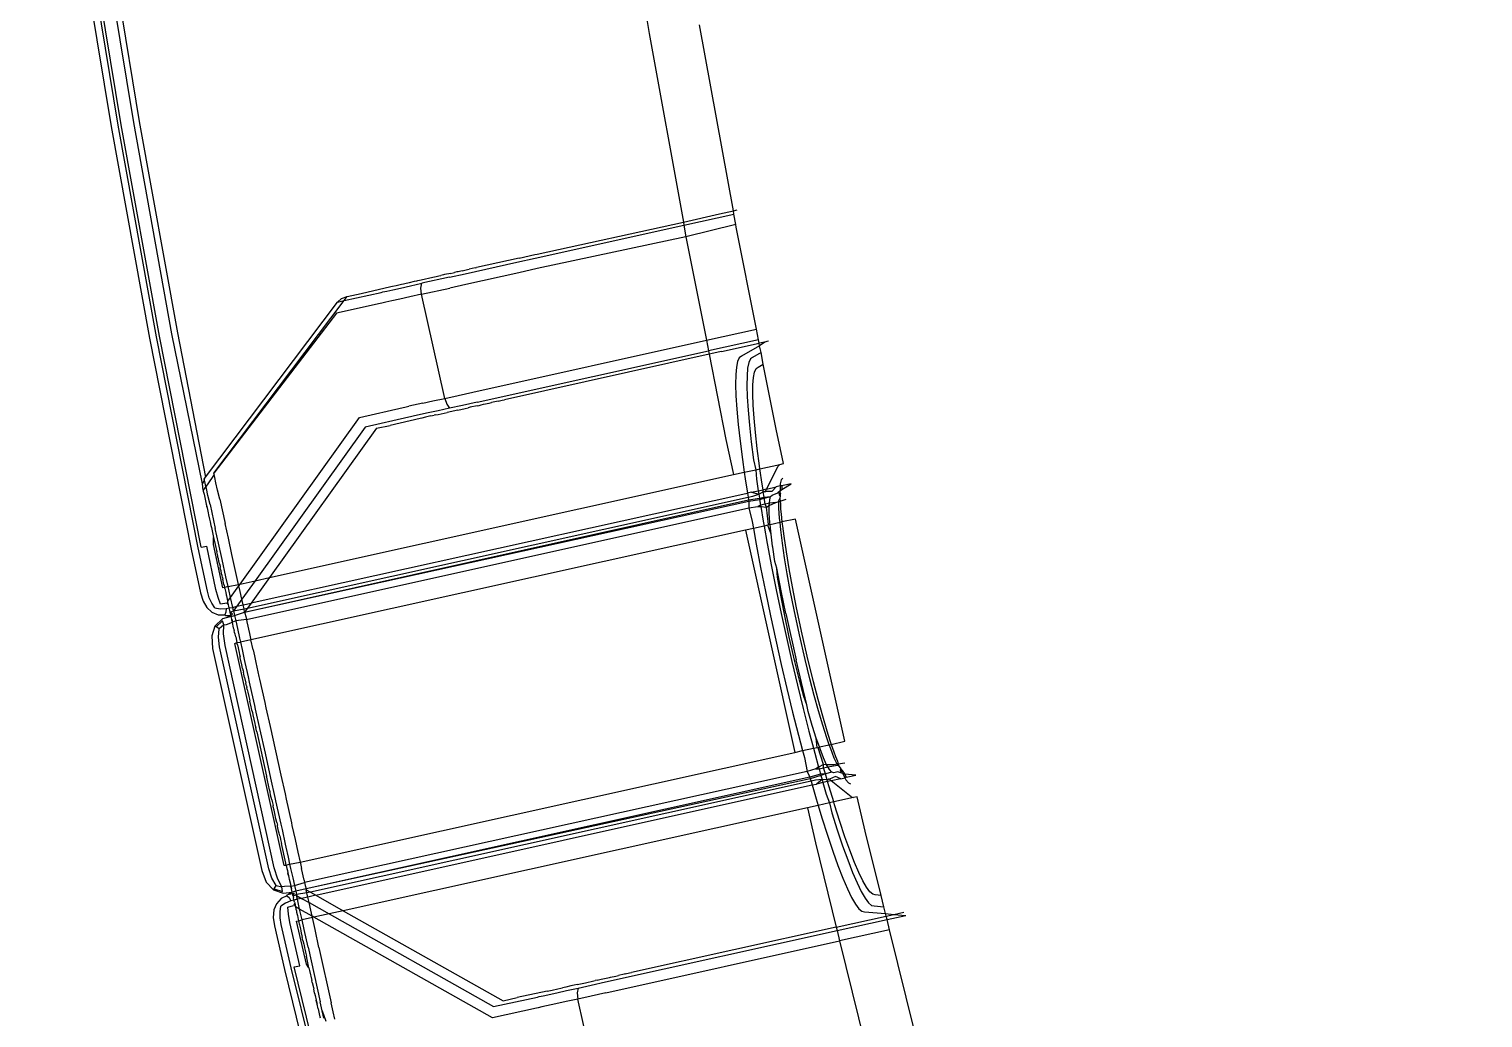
# Model space of a CAD drawing. Header units: millimetres. Extents: x 188.6 to 263.2, y 40.1 to 120.1.
# Drawn here: x 259.55964 to 259.57793, y 57.58764 to 57.60008 of the extents above; entities that cross this region are included whole.
import ezdxf

# ---------------------------------------------------------------- set-up
doc = ezdxf.new("R2010")
doc.units = ezdxf.units.MM
doc.layers.add('ARQ', color=8, linetype='Continuous')

# ---------------------------------------------------------------- blocks, each defined once
blk = doc.blocks.new('arq-3pav')
at = {"layer": 'ARQ'}
for p, q in [((54.558597, 17.345764), (54.55902, 17.343202)), ((54.551813, 17.344702), (54.552253, 17.342032)), ((54.552341, 17.342048), (54.551902, 17.344716)), ((54.552379, 17.342054), (54.551939, 17.344722)), ((54.552535, 17.342081), (54.552096, 17.344746)), ((54.552167, 17.344757), (54.552606, 17.342093)), ((54.55902, 17.343202), (54.559449, 17.34083)), ((54.560078, 17.34097), (54.559654, 17.343312)), ((54.552253, 17.342032), (54.552735, 17.33937)), ((54.552823, 17.339387), (54.552341, 17.342048)), ((54.55286, 17.339394), (54.552379, 17.342054)), ((54.553016, 17.339423), (54.552535, 17.342081)), ((54.552606, 17.342093), (54.553087, 17.339437)), ((54.557611, 17.340428), (54.559449, 17.34083)), ((54.559449, 17.34083), (54.559902, 17.340935)), ((54.559449, 17.34083), (54.559456, 17.34079)), ((54.559456, 17.34079), (54.560085, 17.34093)), ((54.559902, 17.340935), (54.560078, 17.34097)), ((54.560078, 17.34097), (54.560124, 17.340984)), ((54.560085, 17.34093), (54.560078, 17.34097)), ((54.560109, 17.340798), (54.560085, 17.34093)), ((54.557584, 17.340375), (54.559456, 17.34079)), ((54.559482, 17.340646), (54.557611, 17.340244)), ((54.559456, 17.34079), (54.559482, 17.340646)), ((54.560109, 17.340798), (54.559482, 17.340646)), ((54.559482, 17.340646), (54.559739, 17.339343)), ((54.560115, 17.340766), (54.560109, 17.340798)), ((54.560368, 17.339482), (54.560115, 17.340766)), ((54.556703, 17.34018), (54.557355, 17.340325)), ((54.557382, 17.340377), (54.556846, 17.340258)), ((54.557355, 17.340325), (54.557584, 17.340375)), ((54.557382, 17.340377), (54.557583, 17.340421)), ((54.557583, 17.340421), (54.557611, 17.340428)), ((54.556067, 17.340085), (54.556098, 17.340092)), ((54.556098, 17.340092), (54.556111, 17.340095)), ((54.556111, 17.340095), (54.556132, 17.340099)), ((54.556132, 17.340099), (54.55615, 17.340103)), ((54.55615, 17.340103), (54.5563, 17.340136)), ((54.556506, 17.340136), (54.55616, 17.34006)), ((54.5563, 17.340136), (54.55634, 17.340145)), ((54.55634, 17.340145), (54.556375, 17.340153)), ((54.556375, 17.340153), (54.5564, 17.340159)), ((54.55643, 17.340166), (54.5564, 17.340159)), ((54.556444, 17.340169), (54.55643, 17.340166)), ((54.55647, 17.340174), (54.556444, 17.340169)), ((54.556498, 17.34018), (54.55647, 17.340174)), ((54.556514, 17.340184), (54.556498, 17.34018)), ((54.556506, 17.340136), (54.556703, 17.34018)), ((54.556514, 17.340184), (54.556553, 17.340193)), ((54.556553, 17.340193), (54.556569, 17.340196)), ((54.556601, 17.340203), (54.556569, 17.340196)), ((54.556616, 17.340206), (54.556601, 17.340203)), ((54.556666, 17.340217), (54.556616, 17.340206)), ((54.556666, 17.340217), (54.556734, 17.340233)), ((54.557379, 17.340193), (54.556712, 17.340045)), ((54.556734, 17.340233), (54.556753, 17.340237)), ((54.556832, 17.340255), (54.556753, 17.340237)), ((54.556832, 17.340255), (54.556846, 17.340258)), ((54.557611, 17.340244), (54.557379, 17.340193)), ((54.555181, 17.339842), (54.555649, 17.339946)), ((54.555221, 17.339895), (54.555396, 17.339931)), ((54.555396, 17.339931), (54.55577, 17.340019)), ((54.555649, 17.339946), (54.555671, 17.339952)), ((54.555671, 17.339952), (54.555719, 17.339962)), ((54.555719, 17.339962), (54.555794, 17.339979)), ((54.55577, 17.340019), (54.555791, 17.340024)), ((54.555791, 17.340024), (54.555835, 17.340033)), ((54.555794, 17.339979), (54.555892, 17.34)), ((54.555835, 17.340033), (54.555905, 17.340049)), ((54.555892, 17.34), (54.556015, 17.340027)), ((54.555905, 17.340049), (54.555928, 17.340054)), ((54.555928, 17.340054), (54.555944, 17.340058)), ((54.555944, 17.340058), (54.555964, 17.340062)), ((54.555964, 17.340062), (54.556004, 17.340071)), ((54.556004, 17.340071), (54.556067, 17.340085)), ((54.556157, 17.339922), (54.556009, 17.339889)), ((54.556015, 17.340027), (54.55616, 17.34006)), ((54.556148, 17.34), (54.55616, 17.34006)), ((54.556157, 17.339922), (54.556148, 17.34)), ((54.556157, 17.339922), (54.55651, 17.34)), ((54.556447, 17.338612), (54.556157, 17.339922)), ((54.556712, 17.340045), (54.55651, 17.34)), ((54.55344, 17.337621), (54.555099, 17.339824)), ((54.553544, 17.337671), (54.555181, 17.339842)), ((54.555634, 17.339806), (54.555085, 17.339684)), ((54.555099, 17.339824), (54.555147, 17.339868)), ((54.555099, 17.339824), (54.555181, 17.339842)), ((54.555147, 17.339868), (54.555221, 17.339895)), ((54.555181, 17.339842), (54.555221, 17.339895)), ((54.555657, 17.339811), (54.555634, 17.339806)), ((54.555706, 17.339822), (54.555657, 17.339811)), ((54.555782, 17.339839), (54.555706, 17.339822)), ((54.555883, 17.339861), (54.555782, 17.339839)), ((54.556009, 17.339889), (54.555883, 17.339861)), ((54.555085, 17.339684), (54.553544, 17.337671)), ((54.552735, 17.33937), (54.553259, 17.336715)), ((54.553347, 17.336733), (54.552823, 17.339387)), ((54.553384, 17.336741), (54.55286, 17.339394)), ((54.553402, 17.337536), (54.553016, 17.339423)), ((54.553087, 17.339437), (54.55344, 17.337621)), ((54.559739, 17.339343), (54.560368, 17.339482)), ((54.560394, 17.33935), (54.560368, 17.339482)), ((54.556801, 17.338691), (54.559739, 17.339343)), ((54.556854, 17.338566), (54.559765, 17.339211)), ((54.559739, 17.339343), (54.559765, 17.339211)), ((54.560394, 17.33935), (54.559765, 17.339211)), ((54.559765, 17.339211), (54.559774, 17.339167)), ((54.559908, 17.339197), (54.559774, 17.339167)), ((54.55993, 17.339201), (54.559908, 17.339197)), ((54.55993, 17.339201), (54.560403, 17.339307)), ((54.560409, 17.339275), (54.560179, 17.339143)), ((54.560426, 17.339189), (54.560319, 17.339128)), ((54.560403, 17.339307), (54.560394, 17.33935)), ((54.560472, 17.339321), (54.560403, 17.339307)), ((54.560409, 17.339275), (54.560403, 17.339307)), ((54.560472, 17.339321), (54.560409, 17.339275)), ((54.560426, 17.339189), (54.560409, 17.339275)), ((54.560455, 17.339043), (54.560426, 17.339189)), ((54.560501, 17.339328), (54.560472, 17.339321)), ((54.56052, 17.339332), (54.560501, 17.339328)), ((54.559774, 17.339167), (54.5572, 17.338596)), ((54.559774, 17.339167), (54.559985, 17.338097)), ((54.560116, 17.339007), (54.560108, 17.338911)), ((54.560131, 17.339078), (54.560116, 17.339007)), ((54.560152, 17.339123), (54.560131, 17.339078)), ((54.560179, 17.339143), (54.560152, 17.339123)), ((54.560258, 17.338991), (54.56025, 17.338895)), ((54.560272, 17.339062), (54.560258, 17.338991)), ((54.560292, 17.339108), (54.560272, 17.339062)), ((54.560319, 17.339128), (54.560292, 17.339108)), ((54.560366, 17.338987), (54.560392, 17.339007)), ((54.560392, 17.339007), (54.560455, 17.339043)), ((54.560616, 17.338226), (54.560455, 17.339043)), ((54.560108, 17.338911), (54.560106, 17.338789)), ((54.56025, 17.338895), (54.560248, 17.338774)), ((54.560325, 17.338781), (54.560333, 17.338874)), ((54.560333, 17.338874), (54.560346, 17.338942)), ((54.560346, 17.338942), (54.560366, 17.338987)), ((54.556447, 17.338612), (54.556615, 17.338649)), ((54.556615, 17.338649), (54.556801, 17.338691)), ((54.560106, 17.338789), (54.560111, 17.338644)), ((54.560111, 17.338644), (54.560122, 17.338475)), ((54.560248, 17.338774), (54.560253, 17.33863)), ((54.560253, 17.33863), (54.560264, 17.338463)), ((54.560323, 17.338664), (54.560325, 17.338781)), ((54.560328, 17.338526), (54.560323, 17.338664)), ((54.555374, 17.338374), (54.555925, 17.338497)), ((54.555925, 17.338497), (54.555947, 17.338502)), ((54.555947, 17.338502), (54.555997, 17.338513)), ((54.556173, 17.338551), (54.555997, 17.338513)), ((54.556173, 17.338551), (54.556299, 17.33858)), ((54.556364, 17.338457), (54.55624, 17.338429)), ((54.556299, 17.33858), (54.556447, 17.338612)), ((54.556508, 17.338489), (54.556364, 17.338457)), ((54.556447, 17.338612), (54.556472, 17.338538)), ((54.556472, 17.338538), (54.556508, 17.338489)), ((54.556517, 17.338445), (54.5565, 17.338441)), ((54.556672, 17.338525), (54.556508, 17.338489)), ((54.556614, 17.338466), (54.556517, 17.338445)), ((54.556614, 17.338466), (54.556703, 17.338486)), ((54.556854, 17.338566), (54.556672, 17.338525)), ((54.556703, 17.338486), (54.556743, 17.338495)), ((54.556767, 17.3385), (54.556743, 17.338495)), ((54.556854, 17.33852), (54.556767, 17.3385)), ((54.556854, 17.33852), (54.556881, 17.338525)), ((54.556881, 17.338525), (54.556907, 17.338531)), ((54.556907, 17.338531), (54.556937, 17.338538)), ((54.556937, 17.338538), (54.557008, 17.338554)), ((54.557008, 17.338554), (54.557034, 17.33856)), ((54.55712, 17.338579), (54.557034, 17.33856)), ((54.55712, 17.338579), (54.557168, 17.338589)), ((54.557168, 17.338589), (54.5572, 17.338596)), ((54.560122, 17.338475), (54.560138, 17.338284)), ((54.560264, 17.338463), (54.560281, 17.338274)), ((54.560339, 17.338365), (54.560328, 17.338526)), ((54.553873, 17.336278), (54.555374, 17.338374)), ((54.555998, 17.338376), (54.555447, 17.338252)), ((54.555588, 17.338236), (54.555763, 17.338272)), ((54.556138, 17.338361), (54.555763, 17.338272)), ((54.556019, 17.33838), (54.555998, 17.338376)), ((54.556068, 17.338392), (54.556019, 17.33838)), ((54.55624, 17.338429), (54.556068, 17.338392)), ((54.556158, 17.338365), (54.556138, 17.338361)), ((54.556204, 17.338376), (54.556158, 17.338365)), ((54.556273, 17.338391), (54.556204, 17.338376)), ((54.556273, 17.338391), (54.556313, 17.3384)), ((54.556331, 17.338404), (54.556313, 17.3384)), ((54.556331, 17.338404), (54.556364, 17.338411)), ((54.556364, 17.338411), (54.55648, 17.338437)), ((54.5565, 17.338441), (54.55648, 17.338437)), ((54.560138, 17.338284), (54.560162, 17.338074)), ((54.560281, 17.338274), (54.560304, 17.338066)), ((54.560355, 17.338183), (54.560339, 17.338365)), ((54.555447, 17.338252), (54.554063, 17.33632)), ((54.555588, 17.338236), (54.554243, 17.33636)), ((54.559985, 17.338097), (54.56008, 17.337654)), ((54.560377, 17.337983), (54.560355, 17.338183)), ((54.560709, 17.337793), (54.560616, 17.338226)), ((54.560162, 17.338074), (54.560192, 17.337844)), ((54.560304, 17.338066), (54.560333, 17.33784)), ((54.560406, 17.337765), (54.560377, 17.337983)), ((54.560192, 17.337844), (54.560215, 17.337683)), ((54.560215, 17.337683), (54.560359, 17.337715)), ((54.560333, 17.33784), (54.560359, 17.337715)), ((54.560359, 17.337715), (54.560411, 17.337727)), ((54.560359, 17.337715), (54.560369, 17.337598)), ((54.560411, 17.337727), (54.560406, 17.337765)), ((54.560411, 17.337727), (54.560661, 17.337783)), ((54.56044, 17.337532), (54.560411, 17.337727)), ((54.560494, 17.337471), (54.56064, 17.337762)), ((54.560661, 17.337783), (54.56064, 17.337762)), ((54.560661, 17.337783), (54.560709, 17.337793)), ((54.553402, 17.337536), (54.553426, 17.337585)), ((54.553408, 17.337458), (54.553402, 17.337536)), ((54.553423, 17.337598), (54.55344, 17.337621)), ((54.553426, 17.337585), (54.553423, 17.337598)), ((54.553435, 17.337546), (54.553426, 17.337585)), ((54.553444, 17.337505), (54.553435, 17.337546)), ((54.553547, 17.337657), (54.553459, 17.337525)), ((54.553547, 17.337657), (54.553544, 17.337671)), ((54.553556, 17.337618), (54.553547, 17.337657)), ((54.55357, 17.337551), (54.553556, 17.337618)), ((54.553591, 17.33746), (54.55357, 17.337551)), ((54.554243, 17.33636), (54.56008, 17.337654)), ((54.56008, 17.337654), (54.560215, 17.337683)), ((54.560215, 17.337683), (54.560228, 17.337599)), ((54.560228, 17.337599), (54.560256, 17.337419)), ((54.560369, 17.337598), (54.560392, 17.337448)), ((54.560451, 17.337461), (54.56044, 17.337532)), ((54.560681, 17.337589), (54.560668, 17.337538)), ((54.560668, 17.337538), (54.560668, 17.337511)), ((54.5607, 17.337608), (54.560681, 17.337589)), ((54.560686, 17.337468), (54.560806, 17.33754)), ((54.560806, 17.33754), (54.560706, 17.337518)), ((54.553444, 17.337505), (54.553408, 17.337458)), ((54.553408, 17.337458), (54.553411, 17.337445)), ((54.553411, 17.337445), (54.55342, 17.337408)), ((54.55342, 17.337408), (54.553433, 17.337344)), ((54.553433, 17.337344), (54.553447, 17.337283)), ((54.553459, 17.337525), (54.553444, 17.337505)), ((54.553449, 17.33748), (54.553444, 17.337505)), ((54.553469, 17.33739), (54.553449, 17.33748)), ((54.553495, 17.337276), (54.553469, 17.33739)), ((54.553617, 17.337344), (54.553591, 17.33746)), ((54.553617, 17.337344), (54.553684, 17.33704)), ((54.553966, 17.335974), (54.560263, 17.337369)), ((54.560235, 17.337413), (54.554012, 17.336038)), ((54.560256, 17.337419), (54.560235, 17.337413)), ((54.560308, 17.337434), (54.560256, 17.337419)), ((54.560256, 17.337419), (54.560263, 17.337369)), ((54.560263, 17.337369), (54.560322, 17.337382)), ((54.560263, 17.337369), (54.560268, 17.337337)), ((54.560268, 17.337337), (54.560406, 17.337357)), ((54.560308, 17.337434), (54.560392, 17.337448)), ((54.560308, 17.337434), (54.560399, 17.337409)), ((54.560322, 17.337382), (54.560399, 17.337409)), ((54.560392, 17.337448), (54.560451, 17.337461)), ((54.560392, 17.337448), (54.560399, 17.337409)), ((54.560399, 17.337409), (54.560454, 17.337439)), ((54.560399, 17.337409), (54.560406, 17.337357)), ((54.560406, 17.337357), (54.560465, 17.33737)), ((54.560406, 17.337357), (54.560409, 17.33734)), ((54.560409, 17.33734), (54.560547, 17.337379)), ((54.560494, 17.337471), (54.560451, 17.337461)), ((54.560454, 17.337439), (54.560451, 17.337461)), ((54.560454, 17.337439), (54.560467, 17.337447)), ((54.560465, 17.33737), (54.560454, 17.337439)), ((54.560465, 17.33737), (54.560547, 17.337379)), ((54.560478, 17.337284), (54.560465, 17.33737)), ((54.560467, 17.337447), (54.560476, 17.337435)), ((54.560476, 17.337435), (54.560482, 17.337447)), ((54.560482, 17.337447), (54.560494, 17.337471)), ((54.560482, 17.337447), (54.560566, 17.337446)), ((54.560494, 17.337471), (54.560616, 17.337502)), ((54.560535, 17.337336), (54.560547, 17.337379)), ((54.560547, 17.337379), (54.560566, 17.337396)), ((54.560566, 17.337446), (54.560616, 17.337502)), ((54.560566, 17.337396), (54.560639, 17.337424)), ((54.560668, 17.337511), (54.560616, 17.337502)), ((54.560668, 17.33745), (54.560639, 17.337424)), ((54.560639, 17.337424), (54.560666, 17.337415)), ((54.56065, 17.33733), (54.560664, 17.337352)), ((54.560656, 17.337404), (54.560666, 17.337415)), ((54.560669, 17.337386), (54.560656, 17.337404)), ((54.560669, 17.337386), (54.560664, 17.337352)), ((54.560664, 17.337352), (54.560666, 17.337319)), ((54.560666, 17.337415), (54.560668, 17.33745)), ((54.560666, 17.337415), (54.560681, 17.33742)), ((54.560666, 17.337415), (54.560669, 17.337386)), ((54.560668, 17.337511), (54.560668, 17.33745)), ((54.560688, 17.337511), (54.560668, 17.337511)), ((54.560668, 17.33745), (54.560686, 17.337468)), ((54.560688, 17.337511), (54.560686, 17.337468)), ((54.560706, 17.337518), (54.560688, 17.337511)), ((54.553447, 17.337283), (54.55345, 17.33727)), ((54.553447, 17.337283), (54.553453, 17.337257)), ((54.55345, 17.33727), (54.553458, 17.337235)), ((54.553453, 17.337257), (54.553458, 17.337235)), ((54.553458, 17.337235), (54.553471, 17.337175)), ((54.553471, 17.337175), (54.553478, 17.337147)), ((54.553495, 17.337276), (54.553561, 17.336975)), ((54.553931, 17.335925), (54.560268, 17.337337)), ((54.553931, 17.335925), (54.560271, 17.337318)), ((54.553952, 17.335832), (54.560273, 17.337238)), ((54.560268, 17.337337), (54.560271, 17.337318)), ((54.560271, 17.337318), (54.560409, 17.33734)), ((54.560271, 17.337318), (54.560273, 17.337238)), ((54.560273, 17.337238), (54.560385, 17.337253)), ((54.560273, 17.337238), (54.560315, 17.337064)), ((54.56042, 17.337271), (54.560385, 17.337253)), ((54.560385, 17.337253), (54.560424, 17.337251)), ((54.560409, 17.33734), (54.56042, 17.337271)), ((54.560478, 17.337284), (54.56042, 17.337271)), ((54.56042, 17.337271), (54.560424, 17.337251)), ((54.560424, 17.337251), (54.560454, 17.33707)), ((54.560424, 17.337251), (54.560496, 17.337246)), ((54.560515, 17.337292), (54.560478, 17.337284)), ((54.560496, 17.337246), (54.560478, 17.337284)), ((54.560496, 17.337246), (54.560529, 17.337265)), ((54.560522, 17.337025), (54.560496, 17.337246)), ((54.560531, 17.337296), (54.560515, 17.337292)), ((54.560529, 17.337265), (54.560613, 17.337304)), ((54.560529, 17.337265), (54.560531, 17.337296)), ((54.56053, 17.337169), (54.560529, 17.337265)), ((54.560538, 17.337049), (54.56053, 17.337169)), ((54.560531, 17.337296), (54.560535, 17.337336)), ((54.560613, 17.337304), (54.560531, 17.337296)), ((54.560613, 17.337304), (54.56065, 17.337315)), ((54.56065, 17.337315), (54.56065, 17.33733)), ((54.56065, 17.337315), (54.560666, 17.337319)), ((54.560651, 17.337231), (54.56065, 17.337315)), ((54.560659, 17.337107), (54.560651, 17.337231)), ((54.560666, 17.337319), (54.560744, 17.337343)), ((54.560666, 17.337319), (54.560671, 17.337284)), ((54.560671, 17.337284), (54.560672, 17.337219)), ((54.560672, 17.337219), (54.560679, 17.337156)), ((54.553478, 17.337147), (54.553489, 17.337093)), ((54.553489, 17.337093), (54.553497, 17.33706)), ((54.553497, 17.33706), (54.553507, 17.337014)), ((54.553507, 17.337014), (54.553513, 17.336989)), ((54.553513, 17.336989), (54.553541, 17.336862)), ((54.553726, 17.336854), (54.553684, 17.33704)), ((54.560315, 17.337064), (54.56033, 17.336976)), ((54.560466, 17.337006), (54.56033, 17.336976)), ((54.560454, 17.33707), (54.560466, 17.337006)), ((54.560511, 17.337017), (54.560466, 17.337006)), ((54.560466, 17.337006), (54.560505, 17.336789)), ((54.560522, 17.337025), (54.560511, 17.337017)), ((54.560552, 17.336906), (54.560511, 17.337017)), ((54.560541, 17.337023), (54.560522, 17.337025)), ((54.560541, 17.337023), (54.560538, 17.337049)), ((54.560665, 17.337051), (54.560541, 17.337023)), ((54.560552, 17.336906), (54.560541, 17.337023)), ((54.560665, 17.337051), (54.560659, 17.337107)), ((54.560688, 17.337061), (54.560665, 17.337051)), ((54.560674, 17.33696), (54.560665, 17.337051)), ((54.560679, 17.337156), (54.560688, 17.337061)), ((54.560861, 17.337094), (54.560688, 17.337061)), ((54.560688, 17.337061), (54.560692, 17.33703)), ((54.560692, 17.33703), (54.560695, 17.337004)), ((54.560695, 17.337004), (54.560711, 17.336881)), ((54.56148, 17.334301), (54.560861, 17.337094)), ((54.553539, 17.336773), (54.553541, 17.336862)), ((54.553541, 17.336862), (54.55356, 17.336776)), ((54.553602, 17.336792), (54.553561, 17.336975)), ((54.553771, 17.336648), (54.553726, 17.336854)), ((54.560232, 17.336955), (54.554009, 17.335575)), ((54.56033, 17.336976), (54.560232, 17.336955)), ((54.560232, 17.336955), (54.560851, 17.334161)), ((54.56033, 17.336976), (54.560366, 17.336778)), ((54.560571, 17.336755), (54.560552, 17.336906)), ((54.560695, 17.336792), (54.560674, 17.33696)), ((54.560711, 17.336881), (54.560741, 17.336683)), ((54.553259, 17.336715), (54.553376, 17.336167)), ((54.553463, 17.336187), (54.553347, 17.336733)), ((54.553384, 17.336741), (54.553454, 17.336755)), ((54.55357, 17.33621), (54.553454, 17.336755)), ((54.553655, 17.336229), (54.553539, 17.336773)), ((54.55356, 17.336776), (54.553581, 17.336682)), ((54.553584, 17.336665), (54.553581, 17.336682)), ((54.553592, 17.336632), (54.553584, 17.336665)), ((54.553595, 17.336616), (54.553592, 17.336632)), ((54.5536, 17.336596), (54.553595, 17.336616)), ((54.553647, 17.336588), (54.553602, 17.336792)), ((54.553821, 17.336424), (54.553771, 17.336648)), ((54.560366, 17.336778), (54.560421, 17.336485)), ((54.560505, 17.336789), (54.56056, 17.3365)), ((54.560573, 17.336742), (54.560571, 17.336755)), ((54.5606, 17.336562), (54.560573, 17.336742)), ((54.560723, 17.336608), (54.560695, 17.336792)), ((54.560741, 17.336683), (54.560776, 17.336469)), ((54.553606, 17.336568), (54.5536, 17.336596)), ((54.553614, 17.33653), (54.553606, 17.336568)), ((54.553614, 17.33653), (54.553621, 17.336501)), ((54.553621, 17.336501), (54.553624, 17.336486)), ((54.553629, 17.336465), (54.553624, 17.336486)), ((54.553634, 17.336442), (54.553629, 17.336465)), ((54.553641, 17.336408), (54.553634, 17.336442)), ((54.553696, 17.336367), (54.553647, 17.336588)), ((54.560421, 17.336485), (54.560481, 17.336184)), ((54.56056, 17.3365), (54.560618, 17.336204)), ((54.560623, 17.336478), (54.5606, 17.336562)), ((54.56068, 17.336193), (54.560623, 17.336478)), ((54.560632, 17.336366), (54.560623, 17.336478)), ((54.560756, 17.336408), (54.560723, 17.336608)), ((54.560776, 17.336469), (54.560817, 17.336243)), ((54.553647, 17.336384), (54.553641, 17.336408)), ((54.553651, 17.336362), (54.553647, 17.336384)), ((54.553651, 17.336362), (54.553657, 17.336337)), ((54.553671, 17.336273), (54.553657, 17.336337)), ((54.553671, 17.336273), (54.553674, 17.33626)), ((54.553674, 17.33626), (54.553679, 17.336235)), ((54.553725, 17.336245), (54.553696, 17.336367)), ((54.553725, 17.336245), (54.553854, 17.336273)), ((54.553753, 17.33611), (54.553858, 17.336256)), ((54.553854, 17.336273), (54.553821, 17.336424)), ((54.553854, 17.336273), (54.553873, 17.336278)), ((54.553858, 17.336256), (54.553854, 17.336273)), ((54.553858, 17.336256), (54.553873, 17.336278)), ((54.553874, 17.336182), (54.553858, 17.336256)), ((54.553873, 17.336278), (54.554063, 17.33632)), ((54.554063, 17.33632), (54.553896, 17.336086)), ((54.554243, 17.33636), (54.554012, 17.336038)), ((54.554063, 17.33632), (54.554243, 17.33636)), ((54.56067, 17.336159), (54.560632, 17.336366)), ((54.560794, 17.336197), (54.560756, 17.336408)), ((54.553376, 17.336167), (54.553409, 17.336063)), ((54.553486, 17.336105), (54.553463, 17.336187)), ((54.553516, 17.336036), (54.553486, 17.336105)), ((54.553598, 17.336108), (54.55357, 17.33621)), ((54.553628, 17.336024), (54.553598, 17.336108)), ((54.553679, 17.336235), (54.553655, 17.336229)), ((54.553725, 17.336245), (54.553679, 17.336235)), ((54.553683, 17.33622), (54.553679, 17.336235)), ((54.553683, 17.33622), (54.553686, 17.336205)), ((54.553686, 17.336205), (54.553694, 17.336171)), ((54.553694, 17.336171), (54.5537, 17.336142)), ((54.5537, 17.336142), (54.553703, 17.336128)), ((54.553703, 17.336128), (54.553712, 17.336088)), ((54.553712, 17.336088), (54.553718, 17.336061)), ((54.553718, 17.336061), (54.553753, 17.33611)), ((54.553749, 17.336128), (54.553725, 17.336245)), ((54.553753, 17.33611), (54.553749, 17.336128)), ((54.553781, 17.335982), (54.553753, 17.33611)), ((54.553896, 17.336086), (54.553833, 17.335998)), ((54.553896, 17.336086), (54.553874, 17.336182)), ((54.553911, 17.336016), (54.553896, 17.336086)), ((54.560481, 17.336184), (54.560545, 17.33588)), ((54.560618, 17.336204), (54.560681, 17.335906)), ((54.560716, 17.33592), (54.56067, 17.336159)), ((54.56074, 17.335908), (54.56068, 17.336193)), ((54.560842, 17.335953), (54.560794, 17.336197)), ((54.560817, 17.336243), (54.560869, 17.335979)), ((54.553409, 17.336063), (54.553456, 17.335982)), ((54.553456, 17.335982), (54.553519, 17.335924)), ((54.553554, 17.335978), (54.553516, 17.336036)), ((54.553519, 17.335924), (54.553598, 17.335891)), ((54.553554, 17.335978), (54.553622, 17.335967)), ((54.553598, 17.335891), (54.55368, 17.33589)), ((54.553622, 17.335967), (54.553698, 17.335969)), ((54.553705, 17.336037), (54.553628, 17.336024)), ((54.553696, 17.335923), (54.55368, 17.33589)), ((54.553691, 17.335881), (54.55368, 17.33589)), ((54.553691, 17.335881), (54.553757, 17.335886)), ((54.553691, 17.335881), (54.55376, 17.335871)), ((54.553698, 17.335969), (54.553696, 17.335923)), ((54.553698, 17.335969), (54.553737, 17.335977)), ((54.553705, 17.336037), (54.553729, 17.336015)), ((54.553721, 17.336046), (54.553718, 17.336061)), ((54.553729, 17.336015), (54.553721, 17.336046)), ((54.553732, 17.336001), (54.553729, 17.336015)), ((54.553737, 17.335977), (54.553732, 17.336001)), ((54.553737, 17.335977), (54.553781, 17.335982)), ((54.553744, 17.335943), (54.553737, 17.335977)), ((54.553748, 17.335925), (54.553744, 17.335943)), ((54.553748, 17.335925), (54.553791, 17.33594)), ((54.553776, 17.3359), (54.553748, 17.335925)), ((54.553757, 17.335886), (54.553748, 17.335925)), ((54.553757, 17.335886), (54.553776, 17.3359)), ((54.55376, 17.335871), (54.553757, 17.335886)), ((54.55376, 17.335871), (54.553804, 17.335884)), ((54.553781, 17.335982), (54.553833, 17.335998)), ((54.553791, 17.33594), (54.553781, 17.335982)), ((54.553833, 17.335998), (54.553791, 17.33594)), ((54.553791, 17.33594), (54.553923, 17.335964)), ((54.553791, 17.33594), (54.553794, 17.335926)), ((54.553794, 17.335926), (54.553804, 17.335884)), ((54.553804, 17.335884), (54.553931, 17.335925)), ((54.553804, 17.335884), (54.553818, 17.335813)), ((54.553833, 17.335998), (54.553911, 17.336016)), ((54.553911, 17.336016), (54.554012, 17.336038)), ((54.553923, 17.335964), (54.553911, 17.336016)), ((54.553923, 17.335964), (54.553966, 17.335974)), ((54.553931, 17.335925), (54.553923, 17.335964)), ((54.553966, 17.335974), (54.553931, 17.335925)), ((54.553931, 17.335925), (54.553934, 17.335912)), ((54.553934, 17.335912), (54.553944, 17.335871)), ((54.554012, 17.336038), (54.553966, 17.335974)), ((54.560681, 17.335906), (54.560747, 17.335604)), ((54.560782, 17.335611), (54.560716, 17.33592)), ((54.56074, 17.335908), (54.560869, 17.335325)), ((54.560909, 17.33564), (54.560842, 17.335953)), ((54.560869, 17.335979), (54.560941, 17.335647)), ((54.553557, 17.33575), (54.553516, 17.335626)), ((54.553652, 17.335839), (54.553557, 17.33575)), ((54.553571, 17.335741), (54.553557, 17.33575)), ((54.553652, 17.335816), (54.553571, 17.335741)), ((54.553611, 17.335716), (54.553571, 17.335741)), ((54.5536, 17.33561), (54.553611, 17.335716)), ((54.55367, 17.335763), (54.553611, 17.335716)), ((54.55376, 17.335871), (54.553652, 17.335839)), ((54.55367, 17.335763), (54.553652, 17.335816)), ((54.553665, 17.335651), (54.55367, 17.335763)), ((54.55367, 17.335763), (54.553702, 17.33577)), ((54.553702, 17.33577), (54.553776, 17.335799)), ((54.553768, 17.335836), (54.55376, 17.335871)), ((54.553771, 17.335823), (54.553768, 17.335836)), ((54.553768, 17.335836), (54.553776, 17.335799)), ((54.553776, 17.335799), (54.553771, 17.335823)), ((54.553818, 17.335813), (54.553776, 17.335799)), ((54.553788, 17.335746), (54.553776, 17.335799)), ((54.553795, 17.335712), (54.553788, 17.335746)), ((54.553795, 17.335712), (54.553799, 17.335694)), ((54.553952, 17.335832), (54.553818, 17.335813)), ((54.553818, 17.335813), (54.55384, 17.335718)), ((54.55384, 17.335718), (54.553866, 17.335598)), ((54.553944, 17.335871), (54.553952, 17.335832)), ((54.553952, 17.335832), (54.553958, 17.335802)), ((54.553958, 17.335802), (54.553991, 17.335655)), ((54.560545, 17.33588), (54.560612, 17.335574)), ((54.553516, 17.335626), (54.553528, 17.335468)), ((54.553615, 17.335488), (54.5536, 17.33561)), ((54.553685, 17.335503), (54.553665, 17.335651)), ((54.553805, 17.335669), (54.553799, 17.335694)), ((54.55381, 17.335649), (54.553805, 17.335669)), ((54.553807, 17.33553), (54.553834, 17.335541)), ((54.554427, 17.332737), (54.553807, 17.33553)), ((54.553818, 17.335613), (54.55381, 17.335649)), ((54.553818, 17.335613), (54.553834, 17.335541)), ((54.553834, 17.335541), (54.553877, 17.335546)), ((54.55384, 17.335513), (54.553834, 17.335541)), ((54.553866, 17.335598), (54.553877, 17.335546)), ((54.554009, 17.335575), (54.553877, 17.335546)), ((54.553877, 17.335546), (54.553899, 17.335455)), ((54.553991, 17.335655), (54.554005, 17.335592)), ((54.554005, 17.335592), (54.554009, 17.335575)), ((54.554037, 17.335452), (54.554009, 17.335575)), ((54.560612, 17.335574), (54.560681, 17.335267)), ((54.560747, 17.335604), (54.560815, 17.335302)), ((54.560853, 17.335304), (54.560782, 17.335611)), ((54.560981, 17.335327), (54.560909, 17.33564)), ((54.560941, 17.335647), (54.561016, 17.335315)), ((54.553528, 17.335468), (54.554147, 17.332675)), ((54.554235, 17.332695), (54.553615, 17.335488)), ((54.554304, 17.33271), (54.553685, 17.335503)), ((54.55384, 17.335513), (54.553861, 17.335415)), ((54.553861, 17.335415), (54.553867, 17.335391)), ((54.553867, 17.335391), (54.553873, 17.335365)), ((54.553876, 17.335349), (54.553873, 17.335365)), ((54.553895, 17.335263), (54.553876, 17.335349)), ((54.553899, 17.335455), (54.553926, 17.335329)), ((54.554037, 17.335452), (54.554054, 17.335373)), ((54.554054, 17.335373), (54.554072, 17.335292)), ((54.553905, 17.335215), (54.553895, 17.335263)), ((54.553905, 17.335215), (54.553912, 17.335186)), ((54.553912, 17.335186), (54.553916, 17.33517)), ((54.553921, 17.335145), (54.553916, 17.33517)), ((54.553926, 17.335329), (54.553935, 17.335291)), ((54.553935, 17.335291), (54.553975, 17.335109)), ((54.554072, 17.335292), (54.554111, 17.335115)), ((54.560681, 17.335267), (54.560751, 17.334965)), ((54.560815, 17.335302), (54.560884, 17.335005)), ((54.560911, 17.335068), (54.560853, 17.335304)), ((54.560935, 17.335041), (54.560869, 17.335325)), ((54.56104, 17.335086), (54.560981, 17.335327)), ((54.561016, 17.335315), (54.561081, 17.335054)), ((54.55393, 17.335103), (54.553921, 17.335145)), ((54.55393, 17.335103), (54.553946, 17.335033)), ((54.553953, 17.334999), (54.553946, 17.335033)), ((54.553953, 17.334999), (54.553958, 17.334977)), ((54.553963, 17.334953), (54.553958, 17.334977)), ((54.553975, 17.335109), (54.553989, 17.335042)), ((54.553989, 17.335042), (54.554018, 17.334912)), ((54.554111, 17.335115), (54.554118, 17.335082)), ((54.554118, 17.335082), (54.554184, 17.334786)), ((54.560884, 17.335005), (54.560956, 17.334712)), ((54.560965, 17.334864), (54.560911, 17.335068)), ((54.561004, 17.334759), (54.560935, 17.335041)), ((54.561095, 17.334878), (54.56104, 17.335086)), ((54.561081, 17.335054), (54.561139, 17.334831)), ((54.553963, 17.334953), (54.553971, 17.33492)), ((54.553971, 17.33492), (54.553984, 17.334863)), ((54.553984, 17.334863), (54.553991, 17.33483)), ((54.553991, 17.33483), (54.553997, 17.334806)), ((54.554012, 17.334735), (54.553997, 17.334806)), ((54.554018, 17.334912), (54.554054, 17.334749)), ((54.554184, 17.334786), (54.554199, 17.33472)), ((54.560751, 17.334965), (54.560824, 17.334667)), ((54.561004, 17.334759), (54.560965, 17.334864)), ((54.56115, 17.334684), (54.561095, 17.334878)), ((54.561139, 17.334831), (54.561198, 17.334622)), ((54.554016, 17.334716), (54.554012, 17.334735)), ((54.554023, 17.334686), (54.554016, 17.334716)), ((54.554023, 17.334686), (54.554028, 17.334661)), ((54.554028, 17.334661), (54.554034, 17.334633)), ((54.554034, 17.334633), (54.554059, 17.334523)), ((54.554054, 17.334749), (54.554065, 17.334704)), ((54.554065, 17.334704), (54.554119, 17.334462)), ((54.554199, 17.33472), (54.554251, 17.334485)), ((54.560824, 17.334667), (54.560898, 17.334378)), ((54.560956, 17.334712), (54.561028, 17.334427)), ((54.561018, 17.334673), (54.561004, 17.334759)), ((54.56107, 17.334498), (54.561018, 17.334673)), ((54.561202, 17.334505), (54.56115, 17.334684)), ((54.561198, 17.334622), (54.561254, 17.334431)), ((54.554059, 17.334523), (54.554065, 17.334499)), ((54.554065, 17.334499), (54.554071, 17.334473)), ((54.55408, 17.334431), (54.554071, 17.334473)), ((54.554083, 17.334418), (54.55408, 17.334431)), ((54.554119, 17.334462), (54.554188, 17.334149)), ((54.554251, 17.334485), (54.554319, 17.334179)), ((54.561028, 17.334427), (54.561085, 17.334213)), ((54.561074, 17.334485), (54.56107, 17.334498)), ((54.561121, 17.334341), (54.561074, 17.334485)), ((54.561254, 17.334344), (54.561202, 17.334505)), ((54.561254, 17.334431), (54.561292, 17.334312)), ((54.554083, 17.334418), (54.554206, 17.333862)), ((54.560898, 17.334378), (54.560949, 17.334183)), ((54.56116, 17.33423), (54.561121, 17.334341)), ((54.561131, 17.334223), (54.561121, 17.334341)), ((54.56116, 17.33423), (54.561284, 17.334257)), ((54.561284, 17.334257), (54.561254, 17.334344)), ((54.561284, 17.334257), (54.56131, 17.334258)), ((54.561303, 17.334204), (54.561284, 17.334257)), ((54.561292, 17.334312), (54.5613, 17.334287)), ((54.5613, 17.334287), (54.56131, 17.334258)), ((54.56131, 17.334258), (54.56148, 17.334301)), ((54.56131, 17.334258), (54.561342, 17.334168)), ((54.554188, 17.334149), (54.554257, 17.333837)), ((54.554319, 17.334179), (54.554387, 17.333873)), ((54.554628, 17.332782), (54.560851, 17.334161)), ((54.560851, 17.334161), (54.560949, 17.334183)), ((54.560949, 17.334183), (54.561085, 17.334213)), ((54.560949, 17.334183), (54.560972, 17.334098)), ((54.560972, 17.334098), (54.561008, 17.333922)), ((54.561085, 17.334213), (54.561131, 17.334223)), ((54.561085, 17.334213), (54.561102, 17.334151)), ((54.561102, 17.334151), (54.56115, 17.333974)), ((54.561131, 17.334223), (54.561144, 17.33422)), ((54.561144, 17.33422), (54.56116, 17.33423)), ((54.561214, 17.334009), (54.561144, 17.33422)), ((54.561168, 17.334206), (54.56116, 17.33423)), ((54.561212, 17.334093), (54.561168, 17.334206)), ((54.561251, 17.334006), (54.561212, 17.334093)), ((54.561348, 17.334089), (54.561303, 17.334204)), ((54.561342, 17.334168), (54.561362, 17.334108)), ((54.561382, 17.334012), (54.561348, 17.334089)), ((54.561362, 17.334108), (54.561388, 17.334049)), ((54.554387, 17.333873), (54.554439, 17.333638)), ((54.561008, 17.333922), (54.554685, 17.332524)), ((54.561116, 17.333955), (54.561008, 17.333922)), ((54.561008, 17.333922), (54.561041, 17.333849)), ((54.561174, 17.333887), (54.561041, 17.333849)), ((54.561179, 17.33387), (54.561046, 17.33383)), ((54.56115, 17.333974), (54.561116, 17.333955)), ((54.561116, 17.333955), (54.561156, 17.333954)), ((54.561214, 17.334009), (54.56115, 17.333974)), ((54.56115, 17.333974), (54.561156, 17.333954)), ((54.561156, 17.333954), (54.561214, 17.333967)), ((54.561156, 17.333954), (54.561174, 17.333887)), ((54.561236, 17.333892), (54.561174, 17.333887)), ((54.561174, 17.333887), (54.561179, 17.33387)), ((54.561236, 17.333892), (54.561179, 17.33387)), ((54.561179, 17.33387), (54.561194, 17.333821)), ((54.561214, 17.333967), (54.561214, 17.334009)), ((54.561251, 17.334006), (54.561214, 17.334009)), ((54.561214, 17.333967), (54.56125, 17.333975)), ((54.561236, 17.333892), (54.561214, 17.333967)), ((54.561316, 17.33391), (54.561236, 17.333892)), ((54.561258, 17.333816), (54.561236, 17.333892)), ((54.56125, 17.333975), (54.561267, 17.333979)), ((54.561267, 17.333979), (54.561251, 17.334006)), ((54.561344, 17.334006), (54.561251, 17.334006)), ((54.561267, 17.333979), (54.561388, 17.333998)), ((54.561287, 17.333944), (54.561267, 17.333979)), ((54.561316, 17.33391), (54.561287, 17.333944)), ((54.56134, 17.333902), (54.561316, 17.33391)), ((54.561394, 17.333917), (54.56134, 17.333902)), ((54.561382, 17.334012), (54.561344, 17.334006)), ((54.561398, 17.334014), (54.561382, 17.334012)), ((54.561388, 17.333998), (54.561382, 17.334012)), ((54.561388, 17.334049), (54.561398, 17.334014)), ((54.561388, 17.333998), (54.561398, 17.334014)), ((54.56141, 17.333984), (54.561388, 17.333998)), ((54.561419, 17.333909), (54.561394, 17.333917)), ((54.56148, 17.334026), (54.561398, 17.334014)), ((54.561398, 17.334014), (54.56141, 17.333984)), ((54.56141, 17.333984), (54.56143, 17.333955)), ((54.561419, 17.333909), (54.561439, 17.333928)), ((54.561455, 17.333897), (54.561419, 17.333909)), ((54.561425, 17.333933), (54.56143, 17.333955)), ((54.561439, 17.333928), (54.561425, 17.333933)), ((54.56143, 17.333955), (54.561455, 17.333929)), ((54.561439, 17.333928), (54.561455, 17.333929)), ((54.561455, 17.333897), (54.561439, 17.333928)), ((54.561455, 17.333929), (54.561468, 17.333903)), ((54.56148, 17.333888), (54.561455, 17.333897)), ((54.561455, 17.333897), (54.561481, 17.333841)), ((54.561468, 17.333903), (54.56148, 17.333888)), ((54.56148, 17.333888), (54.561499, 17.33385)), ((54.561619, 17.333874), (54.56148, 17.333888)), ((54.561519, 17.333852), (54.561619, 17.333874)), ((54.554209, 17.333848), (54.554206, 17.333862)), ((54.554218, 17.333807), (54.554209, 17.333848)), ((54.554244, 17.33369), (54.554218, 17.333807)), ((54.55425, 17.333663), (54.554244, 17.33369)), ((54.554257, 17.333837), (54.554311, 17.333595)), ((54.561041, 17.333849), (54.554703, 17.332445)), ((54.561046, 17.33383), (54.554703, 17.332445)), ((54.561055, 17.3338), (54.554758, 17.332402)), ((54.554827, 17.332364), (54.561048, 17.333747)), ((54.561041, 17.333849), (54.561046, 17.33383)), ((54.561046, 17.33383), (54.561055, 17.3338)), ((54.561048, 17.333747), (54.561069, 17.333751)), ((54.561113, 17.333813), (54.561055, 17.3338)), ((54.561055, 17.3338), (54.561069, 17.333751)), ((54.561069, 17.333751), (54.561122, 17.333759)), ((54.561069, 17.333751), (54.56112, 17.333576)), ((54.561194, 17.333821), (54.561113, 17.333813)), ((54.561194, 17.333821), (54.561122, 17.333759)), ((54.561205, 17.333782), (54.561122, 17.333759)), ((54.561258, 17.333816), (54.561194, 17.333821)), ((54.561194, 17.333821), (54.561205, 17.333782)), ((54.561264, 17.333795), (54.561205, 17.333782)), ((54.561205, 17.333782), (54.561247, 17.333636)), ((54.561272, 17.333815), (54.561258, 17.333816)), ((54.561264, 17.333795), (54.561258, 17.333816)), ((54.561308, 17.333805), (54.561264, 17.333795)), ((54.561284, 17.333726), (54.561264, 17.333795)), ((54.561275, 17.33383), (54.561272, 17.333815)), ((54.561275, 17.33383), (54.561286, 17.333822)), ((54.56134, 17.333537), (54.561284, 17.333726)), ((54.561361, 17.333858), (54.561286, 17.333822)), ((54.561286, 17.333822), (54.561308, 17.333805)), ((54.56143, 17.333828), (54.561308, 17.333805)), ((54.561562, 17.333602), (54.561308, 17.333805)), ((54.56143, 17.333828), (54.561361, 17.333858)), ((54.56143, 17.333828), (54.561481, 17.333841)), ((54.561481, 17.333841), (54.561499, 17.33385)), ((54.561481, 17.333841), (54.561493, 17.333817)), ((54.561493, 17.333817), (54.561526, 17.333777)), ((54.561499, 17.33385), (54.561519, 17.333852)), ((54.561526, 17.333777), (54.561552, 17.333767)), ((54.554258, 17.333623), (54.55425, 17.333663)), ((54.554265, 17.333594), (54.554258, 17.333623)), ((54.554272, 17.333563), (54.554265, 17.333594)), ((54.554272, 17.333563), (54.554276, 17.333545)), ((54.554276, 17.333545), (54.554288, 17.333491)), ((54.554311, 17.333595), (54.55432, 17.33355)), ((54.55432, 17.33355), (54.554385, 17.333257)), ((54.554439, 17.333638), (54.554453, 17.333571)), ((54.554453, 17.333571), (54.554519, 17.333274)), ((54.56112, 17.333576), (54.561144, 17.333494)), ((54.561288, 17.333526), (54.561144, 17.333494)), ((54.561247, 17.333636), (54.561288, 17.333526)), ((54.56134, 17.333537), (54.561288, 17.333526)), ((54.561288, 17.333526), (54.561317, 17.333402)), ((54.56159, 17.333592), (54.56134, 17.333537)), ((54.561351, 17.3335), (54.56134, 17.333537)), ((54.561562, 17.333602), (54.56159, 17.333592)), ((54.561637, 17.333603), (54.56159, 17.333592)), ((54.561736, 17.333172), (54.561637, 17.333603)), ((54.554291, 17.333477), (54.554288, 17.333491)), ((54.554301, 17.333434), (54.554291, 17.333477)), ((54.55431, 17.333392), (54.554301, 17.333434)), ((54.554324, 17.333326), (54.55431, 17.333392)), ((54.554334, 17.333281), (54.554324, 17.333326)), ((54.561009, 17.333464), (54.555172, 17.33217)), ((54.561144, 17.333494), (54.561009, 17.333464)), ((54.561009, 17.333464), (54.56111, 17.333023)), ((54.561144, 17.333494), (54.561191, 17.333338)), ((54.561191, 17.333338), (54.561261, 17.333118)), ((54.561317, 17.333402), (54.561386, 17.333185)), ((54.561418, 17.333291), (54.561351, 17.3335)), ((54.554334, 17.333281), (54.554342, 17.333247)), ((54.554345, 17.333232), (54.554342, 17.333247)), ((54.554358, 17.333172), (54.554345, 17.333232)), ((54.554365, 17.333145), (54.554358, 17.333172)), ((54.554372, 17.33311), (54.554365, 17.333145)), ((54.554385, 17.333257), (54.554401, 17.33319)), ((54.554401, 17.33319), (54.554441, 17.333008)), ((54.554519, 17.333274), (54.554526, 17.333242)), ((54.554526, 17.333242), (54.554566, 17.333065)), ((54.561386, 17.333185), (54.561453, 17.332986)), ((54.561482, 17.3331), (54.561418, 17.333291)), ((54.561936, 17.332363), (54.561736, 17.333172)), ((54.554372, 17.33311), (54.554376, 17.333093)), ((54.554376, 17.333093), (54.554382, 17.333064)), ((54.554382, 17.333064), (54.554393, 17.333016)), ((54.554449, 17.332767), (54.554393, 17.333016)), ((54.554441, 17.333008), (54.554449, 17.332969)), ((54.554449, 17.332969), (54.554477, 17.332844)), ((54.554566, 17.333065), (54.554583, 17.332984)), ((54.554583, 17.332984), (54.554601, 17.332905)), ((54.56111, 17.333023), (54.561371, 17.331963)), ((54.561261, 17.333118), (54.561328, 17.332917)), ((54.561453, 17.332986), (54.561517, 17.332808)), ((54.561544, 17.332929), (54.561482, 17.3331)), ((54.554477, 17.332844), (54.554496, 17.332753)), ((54.554496, 17.332753), (54.554628, 17.332782)), ((54.554601, 17.332905), (54.554628, 17.332782)), ((54.554628, 17.332782), (54.554632, 17.332765)), ((54.561328, 17.332917), (54.561394, 17.332737)), ((54.561517, 17.332808), (54.561578, 17.332652)), ((54.561602, 17.332778), (54.561544, 17.332929)), ((54.561656, 17.332651), (54.561602, 17.332778)), ((54.554147, 17.332675), (54.554203, 17.332527)), ((54.554272, 17.332577), (54.554235, 17.332695)), ((54.554349, 17.332568), (54.554304, 17.33271)), ((54.554455, 17.332739), (54.554427, 17.332737)), ((54.554455, 17.332739), (54.554449, 17.332767)), ((54.554496, 17.332753), (54.554455, 17.332739)), ((54.554455, 17.332739), (54.554463, 17.3327)), ((54.554463, 17.3327), (54.554469, 17.332677)), ((54.554469, 17.332677), (54.554476, 17.332644)), ((54.554476, 17.332644), (54.554483, 17.332611)), ((54.55448, 17.332627), (54.554476, 17.332644)), ((54.554483, 17.332611), (54.55448, 17.332627)), ((54.554483, 17.332611), (54.554488, 17.332585)), ((54.554496, 17.332753), (54.554509, 17.332701)), ((54.554509, 17.332701), (54.554535, 17.332581)), ((54.554632, 17.332765), (54.554646, 17.332702)), ((54.554678, 17.332555), (54.554646, 17.332702)), ((54.561394, 17.332737), (54.561455, 17.332579)), ((54.561578, 17.332652), (54.561634, 17.332519)), ((54.561708, 17.332546), (54.561656, 17.332651)), ((54.554203, 17.332527), (54.554293, 17.332433)), ((54.554327, 17.332486), (54.554272, 17.332577)), ((54.554293, 17.332433), (54.554301, 17.332446)), ((54.554293, 17.332433), (54.554416, 17.332392)), ((54.554301, 17.332446), (54.554327, 17.332486)), ((54.554301, 17.332446), (54.554406, 17.332412)), ((54.554327, 17.332486), (54.5544, 17.332468)), ((54.5544, 17.332468), (54.554349, 17.332568)), ((54.554432, 17.332475), (54.5544, 17.332468)), ((54.554406, 17.332412), (54.5544, 17.332468)), ((54.554512, 17.33248), (54.554432, 17.332475)), ((54.554488, 17.332585), (54.554492, 17.332568)), ((54.554492, 17.332568), (54.554503, 17.332521)), ((54.554503, 17.332521), (54.554512, 17.33248)), ((54.554512, 17.33248), (54.554556, 17.332485)), ((54.554512, 17.33248), (54.55452, 17.332444)), ((54.554517, 17.332456), (54.554512, 17.33248)), ((54.554517, 17.332456), (54.55452, 17.332444)), ((54.554524, 17.332425), (54.55452, 17.332444)), ((54.554529, 17.332402), (54.554524, 17.332425)), ((54.554573, 17.332415), (54.554529, 17.332402)), ((54.554535, 17.332581), (54.554556, 17.332485)), ((54.554556, 17.332485), (54.554685, 17.332524)), ((54.554556, 17.332485), (54.554573, 17.332415)), ((54.554703, 17.332445), (54.554573, 17.332415)), ((54.554573, 17.332415), (54.554581, 17.332373)), ((54.554678, 17.332555), (54.554685, 17.332524)), ((54.554685, 17.332524), (54.554694, 17.332486)), ((54.554694, 17.332486), (54.554703, 17.332445)), ((54.554703, 17.332445), (54.554706, 17.332432)), ((54.554706, 17.332432), (54.554758, 17.332402)), ((54.554714, 17.332393), (54.554706, 17.332432)), ((54.561455, 17.332579), (54.561512, 17.332446)), ((54.561512, 17.332446), (54.561565, 17.332336)), ((54.561634, 17.332519), (54.561687, 17.33241)), ((54.561687, 17.33241), (54.561735, 17.332327)), ((54.561754, 17.332465), (54.561708, 17.332546)), ((54.561795, 17.332408), (54.561754, 17.332465)), ((54.561831, 17.332377), (54.561795, 17.332408)), ((54.554332, 17.332258), (54.554299, 17.33218)), ((54.554389, 17.332322), (54.554332, 17.332258)), ((54.554376, 17.332156), (54.554386, 17.332225)), ((54.554443, 17.332263), (54.554386, 17.332225)), ((54.554463, 17.332357), (54.554389, 17.332322)), ((54.554416, 17.332392), (54.554529, 17.332402)), ((54.554513, 17.332293), (54.554443, 17.332263)), ((54.554463, 17.332357), (54.554469, 17.33237)), ((54.554463, 17.332357), (54.554491, 17.332334)), ((54.554529, 17.332402), (54.554469, 17.33237)), ((54.554534, 17.332382), (54.554469, 17.33237)), ((54.554472, 17.332214), (54.554547, 17.332235)), ((54.554491, 17.332334), (54.554513, 17.332293)), ((54.554551, 17.332302), (54.554513, 17.332293)), ((54.554534, 17.332382), (54.554529, 17.332402)), ((54.554555, 17.332389), (54.554534, 17.332382)), ((54.55454, 17.332354), (54.554534, 17.332382)), ((54.55454, 17.332354), (54.554555, 17.332389)), ((54.554581, 17.332373), (54.55454, 17.332354)), ((54.55454, 17.332354), (54.554544, 17.332337)), ((54.554551, 17.332302), (54.554544, 17.332337)), ((54.55456, 17.332264), (54.554547, 17.332235)), ((54.554594, 17.332316), (54.554551, 17.332302)), ((54.554557, 17.332279), (54.554551, 17.332302)), ((54.554557, 17.332279), (54.55456, 17.332264)), ((54.554567, 17.332234), (54.55456, 17.332264)), ((54.55456, 17.332264), (54.55457, 17.332219)), ((54.55457, 17.332219), (54.554567, 17.332234)), ((54.554714, 17.332393), (54.554581, 17.332373)), ((54.554581, 17.332373), (54.554584, 17.332359)), ((54.554584, 17.332359), (54.554647, 17.332324)), ((54.554594, 17.332316), (54.554584, 17.332359)), ((54.554647, 17.332324), (54.554594, 17.332316)), ((54.554622, 17.332189), (54.554594, 17.332316)), ((54.554726, 17.332341), (54.554647, 17.332324)), ((54.554647, 17.332324), (54.554741, 17.332271)), ((54.554758, 17.332402), (54.554714, 17.332393)), ((54.554726, 17.332341), (54.554714, 17.332393)), ((54.554827, 17.332364), (54.554726, 17.332341)), ((54.554741, 17.332271), (54.554726, 17.332341)), ((54.554741, 17.332271), (54.554992, 17.33213)), ((54.554763, 17.332175), (54.554741, 17.332271)), ((54.554758, 17.332402), (54.554827, 17.332364)), ((54.554827, 17.332364), (54.555172, 17.33217)), ((54.561565, 17.332336), (54.561614, 17.332252)), ((54.561614, 17.332252), (54.561657, 17.332194)), ((54.561735, 17.332327), (54.561778, 17.332268)), ((54.561778, 17.332268), (54.561816, 17.332236)), ((54.561816, 17.332236), (54.561849, 17.332229)), ((54.561864, 17.33237), (54.561831, 17.332377)), ((54.561849, 17.332229), (54.561971, 17.332218)), ((54.561936, 17.332363), (54.561864, 17.33237)), ((54.561971, 17.332218), (54.561936, 17.332363)), ((54.554299, 17.33218), (54.55429, 17.332086)), ((54.55429, 17.332086), (54.554305, 17.331978)), ((54.554378, 17.33208), (54.554376, 17.332156)), ((54.554392, 17.331997), (54.554378, 17.33208)), ((54.554481, 17.332126), (54.554472, 17.332214)), ((54.554499, 17.332021), (54.554481, 17.332126)), ((54.55457, 17.332219), (54.554576, 17.332191)), ((54.554622, 17.332189), (54.55457, 17.332219)), ((54.554576, 17.332191), (54.554581, 17.332167)), ((54.554581, 17.332167), (54.554585, 17.332152)), ((54.554584, 17.33204), (54.554608, 17.332044)), ((54.554585, 17.332152), (54.554592, 17.332122)), ((54.554592, 17.332122), (54.554595, 17.332109)), ((54.554595, 17.332109), (54.554605, 17.33206)), ((54.554605, 17.33206), (54.554608, 17.332044)), ((54.554608, 17.332044), (54.554654, 17.332055)), ((54.554608, 17.332044), (54.554614, 17.332023)), ((54.554779, 17.332101), (54.554622, 17.332189)), ((54.554626, 17.332171), (54.554622, 17.332189)), ((54.554654, 17.332055), (54.554626, 17.332171)), ((54.554783, 17.332084), (54.554654, 17.332055)), ((54.55468, 17.331932), (54.554654, 17.332055)), ((54.554779, 17.332101), (54.554763, 17.332175)), ((54.554783, 17.332084), (54.554779, 17.332101)), ((54.554802, 17.332088), (54.554779, 17.332101)), ((54.554802, 17.332088), (54.554783, 17.332084)), ((54.554817, 17.331933), (54.554783, 17.332084)), ((54.554992, 17.33213), (54.554802, 17.332088)), ((54.557048, 17.330822), (54.554802, 17.332088)), ((54.555172, 17.33217), (54.554992, 17.33213)), ((54.554992, 17.33213), (54.557063, 17.330963)), ((54.555172, 17.33217), (54.557183, 17.331038)), ((54.561371, 17.331963), (54.562, 17.332102)), ((54.561382, 17.331919), (54.562011, 17.332059)), ((54.561657, 17.332194), (54.561695, 17.332162)), ((54.561695, 17.332162), (54.561728, 17.332156)), ((54.561728, 17.332156), (54.561992, 17.332133)), ((54.561992, 17.332133), (54.561971, 17.332218)), ((54.561992, 17.332133), (54.562098, 17.332124)), ((54.562, 17.332102), (54.561992, 17.332133)), ((54.562, 17.332102), (54.562098, 17.332124)), ((54.562011, 17.332059), (54.562, 17.332102)), ((54.562011, 17.332059), (54.562246, 17.332111)), ((54.562043, 17.331928), (54.562011, 17.332059)), ((54.562098, 17.332124), (54.562221, 17.332151)), ((54.562098, 17.332124), (54.562246, 17.332111)), ((54.554305, 17.331978), (54.55443, 17.331432)), ((54.554517, 17.331453), (54.554392, 17.331997)), ((54.554623, 17.331478), (54.554499, 17.332021)), ((54.554708, 17.331498), (54.554584, 17.33204)), ((54.554614, 17.332023), (54.554617, 17.332006)), ((54.554617, 17.332006), (54.55462, 17.331993)), ((54.55462, 17.331993), (54.554628, 17.331957)), ((54.554628, 17.331957), (54.554632, 17.33194)), ((54.554632, 17.33194), (54.554637, 17.331917)), ((54.554637, 17.331917), (54.554643, 17.331889)), ((54.554643, 17.331889), (54.554646, 17.331875)), ((54.554646, 17.331875), (54.554651, 17.331853)), ((54.554728, 17.331711), (54.55468, 17.331932)), ((54.554866, 17.331709), (54.554817, 17.331933)), ((54.558471, 17.331274), (54.561382, 17.331919)), ((54.561371, 17.331963), (54.558797, 17.331392)), ((54.561371, 17.331963), (54.561382, 17.331919)), ((54.561382, 17.331919), (54.561414, 17.331789)), ((54.562043, 17.331928), (54.561414, 17.331789)), ((54.562356, 17.330659), (54.562043, 17.331928)), ((54.554651, 17.331853), (54.554656, 17.331832)), ((54.554659, 17.331818), (54.554656, 17.331832)), ((54.554664, 17.331793), (54.554659, 17.331818)), ((54.554664, 17.331793), (54.554674, 17.331749)), ((54.554674, 17.331749), (54.554678, 17.331732)), ((54.554678, 17.331732), (54.554685, 17.331701)), ((54.554685, 17.331701), (54.554692, 17.331668)), ((54.554728, 17.331711), (54.554881, 17.331023)), ((54.554866, 17.331709), (54.555021, 17.331013)), ((54.558476, 17.331138), (54.561414, 17.331789)), ((54.561414, 17.331789), (54.561732, 17.3305)), ((54.554692, 17.331668), (54.554697, 17.331647)), ((54.554697, 17.331647), (54.554708, 17.331598)), ((54.55474, 17.331453), (54.554708, 17.331598)), ((54.55474, 17.331453), (54.554708, 17.331498)), ((54.55443, 17.331432), (54.555078, 17.328805)), ((54.555164, 17.328827), (54.554517, 17.331453)), ((54.554554, 17.331462), (54.554623, 17.331478)), ((54.555201, 17.328836), (54.554554, 17.331462)), ((54.55474, 17.331453), (54.554748, 17.331417)), ((54.554748, 17.331417), (54.554776, 17.331291)), ((54.558417, 17.331308), (54.558478, 17.331322)), ((54.558478, 17.331322), (54.558521, 17.331331)), ((54.558521, 17.331331), (54.558534, 17.331334)), ((54.558534, 17.331334), (54.5586, 17.331348)), ((54.5586, 17.331348), (54.558632, 17.331355)), ((54.558704, 17.331372), (54.558632, 17.331355)), ((54.558717, 17.331375), (54.558704, 17.331372)), ((54.558717, 17.331375), (54.558773, 17.331387)), ((54.558773, 17.331387), (54.558797, 17.331392)), ((54.554781, 17.331266), (54.554776, 17.331291)), ((54.554781, 17.331266), (54.554796, 17.331202)), ((54.554796, 17.331202), (54.554799, 17.331187)), ((54.554811, 17.331132), (54.554799, 17.331187)), ((54.554811, 17.331132), (54.554817, 17.331104)), ((54.557736, 17.331157), (54.557358, 17.331079)), ((54.557684, 17.331099), (54.557857, 17.331138)), ((54.557736, 17.331157), (54.557755, 17.331161)), ((54.557755, 17.331161), (54.557801, 17.331171)), ((54.557801, 17.331171), (54.55787, 17.331187)), ((54.557857, 17.331138), (54.557981, 17.331165)), ((54.55787, 17.331187), (54.55791, 17.331195)), ((54.55791, 17.331195), (54.557929, 17.3312)), ((54.55797, 17.331208), (54.557929, 17.3312)), ((54.558032, 17.331223), (54.55797, 17.331208)), ((54.557981, 17.331165), (54.558124, 17.331197)), ((54.558077, 17.331232), (54.558032, 17.331223)), ((54.558114, 17.331241), (54.558077, 17.331232)), ((54.558124, 17.331197), (54.558112, 17.331138)), ((54.558112, 17.331138), (54.558121, 17.331059)), ((54.558114, 17.331241), (54.558219, 17.331264)), ((54.558124, 17.331197), (54.558288, 17.331234)), ((54.558219, 17.331264), (54.558322, 17.331287)), ((54.558288, 17.331234), (54.558471, 17.331274)), ((54.558476, 17.331138), (54.558289, 17.331097)), ((54.558322, 17.331287), (54.55834, 17.331291)), ((54.558364, 17.331296), (54.55834, 17.331291)), ((54.558364, 17.331296), (54.558417, 17.331308)), ((54.554817, 17.331104), (54.554831, 17.331044)), ((54.554831, 17.331044), (54.554835, 17.331022)), ((54.554838, 17.331009), (54.554831, 17.331044)), ((54.554835, 17.331022), (54.554841, 17.330996)), ((54.554838, 17.331009), (54.554841, 17.330996)), ((54.554854, 17.330935), (54.554841, 17.330996)), ((54.554906, 17.330909), (54.554881, 17.331023)), ((54.555046, 17.330897), (54.555021, 17.331013)), ((54.5576, 17.330943), (54.557048, 17.330822)), ((54.557063, 17.330963), (54.557615, 17.331084)), ((54.557183, 17.331038), (54.557358, 17.331079)), ((54.557622, 17.330948), (54.5576, 17.330943)), ((54.557615, 17.331084), (54.557636, 17.331089)), ((54.557671, 17.330959), (54.557622, 17.330948)), ((54.557636, 17.331089), (54.557684, 17.331099)), ((54.557847, 17.330999), (54.557671, 17.330959)), ((54.557974, 17.331026), (54.557847, 17.330999)), ((54.558121, 17.331059), (54.557974, 17.331026)), ((54.558289, 17.331097), (54.558121, 17.331059)), ((54.558412, 17.32975), (54.558121, 17.331059)), ((54.554854, 17.330935), (54.554869, 17.330872)), ((54.554869, 17.330872), (54.554876, 17.330835)), ((54.554876, 17.330835), (54.55488, 17.330822)), ((54.554926, 17.330819), (54.554906, 17.330909)), ((54.554906, 17.330909), (54.554954, 17.330782)), ((54.555066, 17.330805), (54.555046, 17.330897))]:
    blk.add_line(p, q, dxfattribs=at)
blk.add_arc((54.748725, 17.255664), 1, 55.993836, 243.365256, dxfattribs=at)

msp = doc.modelspace()

# ---------------------------------------------------------------- block references
msp.add_blockref('arq-3pav', (205.008424, 40.256821))

doc.saveas('drawing.dxf')
